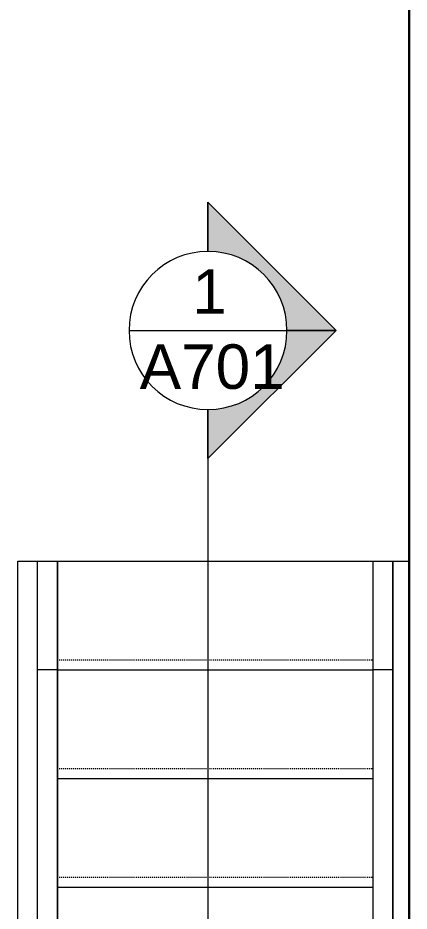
# Model space of a CAD drawing. Header units: inches. Extents: x -1176 to 1507, y -2587 to 978.
# Drawn here: x 1171.6 to 1211.2, y 444.2 to 534.5 of the extents above; entities that cross this region are included whole.
import ezdxf

# ---------------------------------------------------------------- set-up
doc = ezdxf.new("R2010")
doc.units = ezdxf.units.IN
doc.header["$MEASUREMENT"] = 0
doc.linetypes.add('Overhead 1_16_', pattern=[0.101562, 0.0625, -0.039062])
for name, color, linetype, lineweight in [('A-FLOR', 192, 'Continuous', 18), ('A-FLOR-HRAL', 11, 'Continuous', 18), ('A-WALL', 113, 'Continuous', 18), ('G-ANNO-SYMB', 111, 'Continuous', 9), ('S-STRS', 31, 'Continuous', 18)]:
    doc.layers.add(name, color=color, linetype=linetype, lineweight=lineweight)
doc.styles.add('Swis721 Lt BT', font='swissl.ttf', dxfattribs={"height": 4.5})

# ---------------------------------------------------------------- blocks, each defined once
blk = doc.blocks.new('Top Rail Type - Top Rail_Internal_-7822813-2nd Floor Construction')
at = {"layer": 'A-FLOR-HRAL', "lineweight": 9}
for p, q in [((1207.598, 479.582), (1209.598, 479.582)), ((1207.598, 468.582), (1207.598, 479.582)), ((1209.598, 479.582), (1209.598, 468.582)), ((1207.598, 355.043), (1207.598, 468.582)), ((1209.598, 468.582), (1207.598, 468.582)), ((1209.598, 468.582), (1209.598, 355.976))]:
    blk.add_line(p, q, dxfattribs=at)
blk = doc.blocks.new('Top Rail Type - Top Rail_Internal_-V61-2nd Floor Construction')
at = {"layer": 'A-FLOR-HRAL', "lineweight": 9}
for p, q in [((1207.598, 479.582), (1209.598, 479.582)), ((1207.598, 468.582), (1207.598, 479.582)), ((1209.598, 468.582), (1209.598, 479.582)), ((1207.598, 355.043), (1207.598, 468.582)), ((1209.598, 355.976), (1209.598, 468.582))]:
    blk.add_line(p, q, dxfattribs=at)
blk = doc.blocks.new('Top Rail Type - Top Rail_Internal_-7822825-2nd Floor Construction')
at = {"layer": 'A-FLOR-HRAL', "lineweight": 9}
for p, q in [((1173.598, 479.582), (1175.598, 479.582)), ((1173.598, 468.582), (1173.598, 479.582)), ((1175.598, 479.582), (1175.598, 468.582)), ((1173.598, 339.189), (1173.598, 468.582)), ((1175.598, 468.582), (1173.598, 468.582)), ((1175.598, 468.582), (1175.598, 340.121))]:
    blk.add_line(p, q, dxfattribs=at)
blk = doc.blocks.new('Top Rail Type - Top Rail_Internal_-V62-2nd Floor Construction')
at = {"layer": 'A-FLOR-HRAL', "lineweight": 9}
for p, q in [((1173.598, 479.582), (1175.598, 479.582)), ((1173.598, 468.582), (1173.598, 479.582)), ((1175.598, 468.582), (1175.598, 479.582)), ((1173.598, 339.189), (1173.598, 468.582)), ((1175.598, 340.121), (1175.598, 468.582))]:
    blk.add_line(p, q, dxfattribs=at)
blk = doc.blocks.new('Section - Section Head - Filled-1367765-2nd Floor Construction')
at = {"layer": 'G-ANNO-SYMB'}
h = blk.add_hatch(color=256, dxfattribs=at)
edge = h.paths.add_edge_path(flags=0)
edge.add_line((-0.5202, 0), (-0.25, 0.2702))
edge.add_line((-0.25, 0.2702), (-0.25, 0.1667))
edge.add_arc((-0.25, 0), 0.1667, 90, 180)
edge.add_line((-0.4167, 0), (-0.5202, 0))
h = blk.add_hatch(color=256, dxfattribs=at)
edge = h.paths.add_edge_path(flags=0)
edge.add_line((0.0202, 0), (-0.0833, 0))
edge.add_arc((-0.25, 0), 0.1667, 0, 90)
edge.add_line((-0.25, 0.1667), (-0.25, 0.2702))
edge.add_line((-0.25, 0.2702), (0.0202, 0))
for p, q in [((-0.25, 0.2702), (-0.5202, 0)), ((-0.25, 0.2702), (-0.5202, 0)), ((-0.25, 0.2702), (0.0202, 0)), ((-0.25, 0.1667), (-0.25, 0.2702)), ((0.0202, 0), (-0.25, 0.2702)), ((-0.25, 0.2702), (-0.25, 0.1667)), ((-0.5202, 0), (-0.4167, 0)), ((-0.0833, 0), (0.0202, 0)), ((-0.5202, 0), (-0.4167, 0)), ((-0.4167, 0), (-0.5202, 0)), ((0.0202, 0), (-0.0833, 0)), ((-0.0833, 0), (0.0202, 0))]:
    blk.add_line(p, q, dxfattribs=at)
for start, end in [(0, 180), (360, 180), (90, 180), (0, 90), (180, 360)]:
    blk.add_arc((-0.25, 0), 0.1667, start, end, dxfattribs=at)

msp = doc.modelspace()

# ---------------------------------------------------------------- linework, layer by layer
at = {"layer": 'A-FLOR'}
for p, q in [((1171.598, 338.256), (1171.598, 479.582)), ((1171.598, 479.582), (1173.598, 479.582)), ((1175.598, 479.582), (1207.598, 479.582)), ((1209.598, 479.582), (1211.237, 479.582))]:
    msp.add_line(p, q, dxfattribs=at)
at = {"layer": 'A-WALL', "color": 8, "lineweight": 30}
msp.add_line((1211.237, 567.009), (1211.237, 356.74), dxfattribs=at)
at = {"layer": 'G-ANNO-SYMB'}
for p, q in [((1182.86, 502.913), (1198.86, 502.913)), ((1190.86, 490.913), (1190.86, 261.233))]:
    msp.add_line(p, q, dxfattribs=at)
at = {"layer": 'S-STRS', "linetype": 'Overhead 1_16_', "lineweight": 9}
for p, q in [((1175.598, 469.582), (1207.598, 469.582)), ((1175.598, 458.582), (1207.598, 458.582)), ((1175.598, 447.582), (1207.598, 447.582))]:
    msp.add_line(p, q, dxfattribs=at)
at = {"layer": 'S-STRS', "lineweight": 9}
for p, q in [((1175.598, 468.582), (1207.598, 468.582)), ((1175.598, 457.582), (1207.598, 457.582)), ((1175.598, 446.582), (1207.598, 446.582))]:
    msp.add_line(p, q, dxfattribs=at)

# ---------------------------------------------------------------- block references
at = {"layer": 'A-FLOR-HRAL', "lineweight": 9}
for name in ['Top Rail Type - Top Rail_Internal_-7822825-2nd Floor Construction', 'Top Rail Type - Top Rail_Internal_-V62-2nd Floor Construction', 'Top Rail Type - Top Rail_Internal_-7822813-2nd Floor Construction', 'Top Rail Type - Top Rail_Internal_-V61-2nd Floor Construction']:
    msp.add_blockref(name, (0, 0), dxfattribs=at)
at = {"layer": 'G-ANNO-SYMB', "xscale": 47.99999999999997, "yscale": 47.99999999999997, "zscale": 47.99999999999997, "rotation": 269.9999999999996}
msp.add_blockref('Section - Section Head - Filled-1367765-2nd Floor Construction', (1190.86, 490.913), dxfattribs=at)

# ---------------------------------------------------------------- texts
at = {"layer": 'G-ANNO-SYMB', "char_height": 4.5, "attachment_point": 1, "style": 'Swis721 Lt BT'}
for s, insert, width in [('1', (1189.266, 509.101), 4.0905), ('A701', (1183.946, 501.508), 16.968)]:
    msp.add_mtext(s, dxfattribs=dict(at, insert=insert, width=width))

doc.saveas('drawing.dxf')
